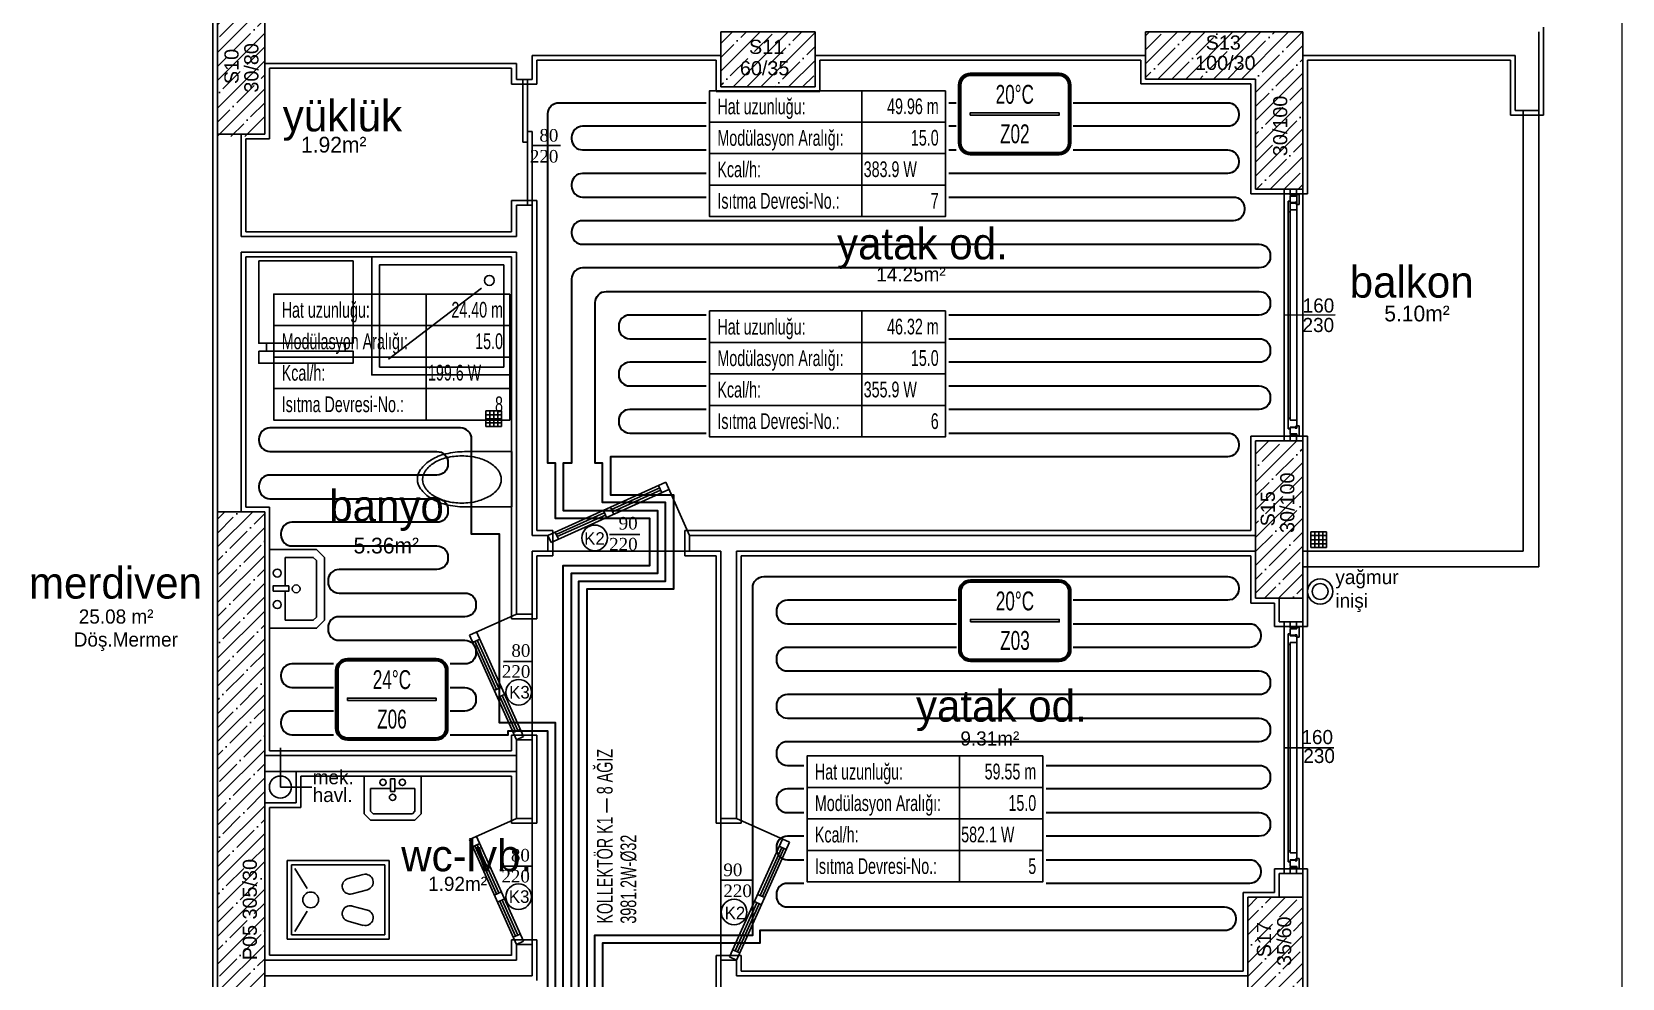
# Model space of a CAD drawing. Header units: centimetres. Extents: x 275281 to 287704, y -444050 to -441150.
# Drawn here: x 276329 to 277340, y -442857 to -442256 of the extents above; entities that cross this region are included whole.
import ezdxf
from ezdxf.enums import TextEntityAlignment as Align

# ---------------------------------------------------------------- set-up
doc = ezdxf.new("R2010")
doc.units = ezdxf.units.CM
doc.layers.add('ANTED', color=144, linetype='CONTINUOUS', lineweight=0)
doc.layers.add('ROTAS-ISITMA-PEX', color=1, linetype='Continuous', lineweight=30)
for name, color, linetype in [('MKDU0', 50, 'CONTINUOUS'), ('ROTAS-ISITMA-CAP', 41, 'Continuous'), ('ROTAS-ISITMA-ETIKET', 2, 'Continuous'), ('ROTAS-ISITMA-MAHAL-ETIKET', 2, 'Continuous')]:
    doc.layers.add(name, color=color, linetype=linetype)
doc.styles.add('arial_1_18', font='arial.ttf', dxfattribs={"height": 0.2})
doc.styles.add('ROTAS-YAZI', font='arial.ttf')
pattern_1 = [(45, (253867.256, -437638.89), (-8.838835, 8.838835), []), (45, (253876.095, -437638.89), (-8.838835, 8.838835), [15.625, -3.125, 0, -3.125])]

# ---------------------------------------------------------------- blocks, each defined once
blk = doc.blocks.new('ROTAS-YI-MAHAL')
at = {"color": 2, "extrusion": (0, 0, -1)}
for points in [[(35.7, -18.4), (35.7, 18.4, 0.414214), (28.2, 25.9), (-28.2, 25.9, 0.414214), (-35.7, 18.4), (-35.7, -18.4, 0.414214), (-28.2, -25.9), (28.2, -25.9, 0.414214)], [(34.2, -18.4), (34.2, 18.4, 0.414214), (28.2, 24.4), (-28.2, 24.4, 0.414214), (-34.2, 18.4), (-34.2, -18.4, 0.414214), (-28.2, -24.4), (28.2, -24.4, 0.414214)]]:
    blk.add_lwpolyline(points, format="xyb", close=True, dxfattribs=at)
at = {"color": 4, "extrusion": (0, 0, -1)}
for points in [[(35.2, -18.4), (35.2, 18.4, 0.414214), (28.2, 25.4), (-28.2, 25.4, 0.414214), (-35.2, 18.4), (-35.2, -18.4, 0.414214), (-28.2, -25.4), (28.2, -25.4, 0.414214)], [(34.7, -18.4), (34.7, 18.4, 0.414214), (28.2, 24.9), (-28.2, 24.9, 0.414214), (-34.7, 18.4), (-34.7, -18.4, 0.414214), (-28.2, -24.9), (28.2, -24.9, 0.414214)]]:
    blk.add_lwpolyline(points, format="xyb", close=True, dxfattribs=at)
at = {"color": 2, "extrusion": (0, 0, -1)}
blk.add_lwpolyline([(28.2, -0.8), (-28.2, -0.8), (-28.2, 0.8), (28.2, 0.8)], close=True, dxfattribs=at)
at = {"color": 4, "style": 'ROTAS-YAZI', "width": 0.65}
blk.add_attdef('DERECE', (-12.1, 6.5), '', height=12, dxfattribs=at)
at = {"color": 2, "style": 'ROTAS-YAZI', "width": 0.65, "flags": 1}
for tag in ['ALAN', 'MAHAL']:
    blk.add_attdef(tag, (0, 0), '', height=5, dxfattribs=at)
at = {"color": 1, "style": 'ROTAS-YAZI', "width": 0.65}
blk.add_attdef('NO', (-9.3, -18.6), '', height=12, dxfattribs=at)
blk = doc.blocks.new('ROTAS-YI-ETIKET')
at = {"color": 2}
for p, q in [((96.9, 0), (96.9, -80)), ((0, -20), (150, -20)), ((0, -40), (150, -40)), ((0, -60), (150, -60))]:
    blk.add_line(p, q, dxfattribs=at)
at = {"color": 2, "extrusion": (0, 0, -1)}
blk.add_lwpolyline([(-150, 0), (-150, -80), (0, -80), (0, 0)], close=True, dxfattribs=at)
at = {"color": 2, "style": 'ROTAS-YAZI', "width": 0.65}
for s, p in [('Hat uzunluğu:', (5, -10)), ('Modülasyon Aralığı:', (5, -30)), ('Kcal/h:', (5, -50)), ('Isıtma Devresi-No.:', (5, -70))]:
    blk.add_text(s, height=10, dxfattribs=at).set_placement(p, align=Align.MIDDLE_LEFT)
at = {"color": 2, "style": 'ROTAS-YAZI', "width": 0.65, "flags": 1}
for tag in ['ALAN', 'NO', 'DERECE', 'BORU', 'MAHAL']:
    blk.add_attdef(tag, (0, 0), '', height=5, dxfattribs=at)
at = {"color": 2, "style": 'ROTAS-YAZI', "width": 0.65}
for tag, p in [('UZ', (145.7, -14.9)), ('AR', (145.7, -34.9)), ('NO1', (145.7, -75))]:
    blk.add_attdef(tag, text='', height=10, dxfattribs=at).set_placement(p, align=Align.RIGHT)
blk.add_attdef('YER', (98, -54.9), '', height=10, dxfattribs=at)

msp = doc.modelspace()

# ---------------------------------------------------------------- hatches: boundary and pattern name
at = {"layer": 'MKDU0', "ltscale": 0.03}
h = msp.add_hatch(dxfattribs=at)
h.set_pattern_fill('ANSI35', color=8, scale=50, style=0)
h.set_pattern_definition([(45, (253867.256, -437660.543), (-8.838835, 8.838835), []), (45, (253876.095, -437660.543), (-8.838835, 8.838835), [15.625, -3.125, 0, -3.125])])
h.paths.add_polyline_path([(276477.1, -442242.4), (276447.1, -442242.4), (276447.1, -442322.4), (276477.1, -442322.4)])
h.paths.add_polyline_path([(276475.6, -442296.8), (276475.6, -442260.7), (276461.6, -442260.7), (276461.6, -442296.8)], flags=24)
h.paths.add_polyline_path([(276462.9, -442291.4), (276462.9, -442264.4), (276449, -442264.4), (276449, -442291.4)], flags=24)
h = msp.add_hatch(dxfattribs=at)
h.set_pattern_fill('ANSI35', color=8, scale=50, style=0)
h.set_pattern_definition(pattern_1)
h.paths.add_polyline_path([(276827.1, -442255.8), (276767.1, -442255.8), (276767.1, -442290.8), (276827.1, -442290.8)])
h.paths.add_polyline_path([(276776.8, -442285.9), (276812.9, -442285.9), (276812.9, -442271.9), (276776.8, -442271.9)], flags=24)
h.paths.add_polyline_path([(276782.7, -442272.3), (276809.7, -442272.3), (276809.7, -442258.3), (276782.7, -442258.3)], flags=24)
h = msp.add_hatch(dxfattribs=at)
h.set_pattern_fill('ANSI35', color=8, scale=50, style=0)
h.set_pattern_definition(pattern_1)
h.paths.add_polyline_path([(277137.1, -442255.8), (277037.1, -442255.8), (277037.1, -442285.8), (277107.1, -442285.8), (277107.1, -442355.8), (277137.1, -442355.8)])
h.paths.add_polyline_path([(277129.7, -442337.2), (277129.7, -442294), (277115.7, -442294), (277115.7, -442337.2)], flags=24)
h.paths.add_polyline_path([(277066.2, -442282.5), (277109.3, -442282.5), (277109.3, -442268.5), (277066.2, -442268.5)], flags=24)
h.paths.add_polyline_path([(277073, -442269.5), (277100, -442269.5), (277100, -442255.6), (277073, -442255.6)], flags=9)
h = msp.add_hatch(dxfattribs=at)
h.set_pattern_fill('ANSI35', color=8, scale=50, style=0)
h.set_pattern_definition(pattern_1)
h.paths.add_polyline_path([(277137.1, -442515.8), (277107.1, -442515.8), (277107.1, -442615.8), (277137.1, -442615.8)])
h.paths.add_polyline_path([(277134.2, -442576.6), (277134.2, -442533.5), (277120.3, -442533.5), (277120.3, -442576.6)], flags=24)
h.paths.add_polyline_path([(277121.8, -442572.4), (277121.8, -442545.4), (277107.8, -442545.4), (277107.8, -442572.4)], flags=24)
h = msp.add_hatch(dxfattribs=at)
h.set_pattern_fill('ANSI35', color=8, scale=50, style=0)
h.set_pattern_definition(pattern_1)
h.paths.add_polyline_path([(276477.1, -442560.8), (276447.1, -442560.8), (276447.1, -442865.8), (276477.1, -442865.8)])
h.paths.add_polyline_path([(276474.6, -442848.1), (276474.6, -442779.1), (276460.6, -442779.1), (276460.6, -442848.1)], flags=24)
h = msp.add_hatch(dxfattribs=at)
h.set_pattern_fill('ANSI35', color=8, scale=50, style=0)
h.set_pattern_definition(pattern_1)
h.paths.add_polyline_path([(277137.1, -442805.8), (277102.1, -442805.8), (277102.1, -442865.8), (277137.1, -442865.8)])
h.paths.add_polyline_path([(277132.2, -442851.8), (277132.2, -442815.7), (277118.2, -442815.7), (277118.2, -442851.8)], flags=24)
h.paths.add_polyline_path([(277119.4, -442846.3), (277119.4, -442819.3), (277105.5, -442819.3), (277105.5, -442846.3)], flags=24)

# ---------------------------------------------------------------- linework, layer by layer
at = {"layer": 'ANTED'}
msp.add_line((277340.1, -444049.6), (277340.1, -441149.6), dxfattribs=at)
at = {"layer": 'MKDU0', "color": 8, "ltscale": 0.03}
for p, q in [((276444.1, -442237.8), (276444.1, -442320.8)), ((277290.1, -442252.8), (277290.1, -442308.8)), ((276477.1, -442275.8), (276637.1, -442275.8)), ((276637.1, -442275.8), (276637.1, -442286)), ((276647.1, -442270.8), (276767.1, -442270.8)), ((276647.1, -442270.8), (276647.1, -442286)), ((276650.1, -442289), (276650.1, -442273.8)), ((276650.1, -442273.8), (276764.1, -442273.8)), ((276764.1, -442273.8), (276764.1, -442293.8)), ((276827.1, -442270.8), (277037.1, -442270.8)), ((276830.1, -442293.8), (276830.1, -442273.8)), ((276830.1, -442273.8), (277034.1, -442273.8)), ((277034.1, -442273.8), (277034.1, -442288.8)), ((277137.1, -442270.8), (277272.1, -442270.8)), ((277140.1, -442273.8), (277269.1, -442273.8)), ((277140.1, -442315.8), (277140.1, -442273.8)), ((277269.1, -442273.8), (277269.1, -442308.8)), ((277272.1, -442270.8), (277272.1, -442305.8)), ((276480.1, -442323.8), (276480.1, -442278.8)), ((276480.1, -442278.8), (276634.1, -442278.8)), ((276634.1, -442278.8), (276634.1, -442289)), ((276637.1, -442286), (276647.1, -442286)), ((276641.1, -442286), (276641.1, -442326)), ((276644.1, -442326), (276644.1, -442286)), ((276634.1, -442289), (276650.1, -442289)), ((276764.1, -442293.8), (276830.1, -442293.8)), ((277034.1, -442288.8), (277104.1, -442288.8)), ((277104.1, -442288.8), (277104.1, -442358.8)), ((277272.1, -442305.8), (277287.1, -442305.8)), ((277140.1, -442358.8), (277140.1, -442315.8)), ((277269.1, -442308.8), (277290.1, -442308.8)), ((276444.1, -442320.8), (276444.1, -442560.8)), ((276447.1, -442320.8), (276447.1, -442560.8)), ((276462.1, -442320.8), (276462.1, -442350.8)), ((276465.1, -442382.8), (276465.1, -442323.8)), ((276465.1, -442323.8), (276480.1, -442323.8)), ((276641.1, -442326), (276644.1, -442326)), ((276644.1, -442319.1), (276644.1, -442366)), ((276647.1, -442319.1), (276644.1, -442319.1)), ((276647.1, -442366), (276647.1, -442319.1)), ((276647.1, -442328.1), (276665.2, -442328.1)), ((276462.1, -442385.8), (276462.1, -442341.8)), ((277104.1, -442358.8), (277119.1, -442358.8)), ((277119.1, -442358.8), (277140.1, -442358.8)), ((277137.1, -442355.8), (277122.1, -442355.8)), ((277125.3, -442515.8), (277125.3, -442355.8)), ((277129.1, -442355.8), (277129.1, -442359.8)), ((277133.1, -442359.8), (277133.1, -442355.8)), ((277133.3, -442359.1), (277133.3, -442502.6)), ((277134.7, -442359.1), (277133.3, -442359.1)), ((277133.3, -442360.3), (277133.3, -442359.1)), ((277134.7, -442365.5), (277134.7, -442359.1)), ((277137.1, -442515.8), (277137.1, -442355.8)), ((276650.1, -442363), (276634.1, -442363)), ((276634.1, -442363), (276634.1, -442382.8)), ((276637.1, -442366), (276637.1, -442385.8)), ((276637.1, -442366), (276647.1, -442366)), ((276644.1, -442366), (276647.1, -442366)), ((276647.1, -442366), (276647.1, -442575.8)), ((276650.1, -442572.8), (276650.1, -442363)), ((277127.7, -442501.4), (277127.7, -442363.4)), ((277129.1, -442363.4), (277127.7, -442363.4)), ((277127.7, -442370.2), (277127.7, -442363.4)), ((277129.1, -442359.8), (277133.1, -442359.8)), ((277129.1, -442360.3), (277129.1, -442501.4)), ((277129.1, -442364.3), (277129.1, -442360.3)), ((277133.3, -442360.3), (277129.1, -442360.3)), ((277129.1, -442363.4), (277129.1, -442364.6)), ((277132.3, -442364.3), (277129.1, -442364.3)), ((277132.3, -442364.6), (277129.1, -442364.6)), ((277133.3, -442369), (277129.1, -442369)), ((277129.1, -442370.2), (277129.1, -442369)), ((277132.3, -442364.3), (277132.3, -442364)), ((277133.3, -442364), (277132.3, -442364)), ((277132.3, -442364.9), (277132.3, -442364.6)), ((277132.8, -442364.9), (277132.3, -442364.9)), ((277132.8, -442364.9), (277132.8, -442364.6)), ((277133.3, -442364.6), (277132.8, -442364.6)), ((277133.3, -442365.5), (277133.3, -442364)), ((277133.3, -442364.6), (277133.3, -442369)), ((277134.7, -442365.5), (277133.3, -442365.5)), ((277129.1, -442370.2), (277127.7, -442370.2)), ((276462.1, -442385.8), (276637.1, -442385.8)), ((276634.1, -442382.8), (276465.1, -442382.8)), ((276462.1, -442395.8), (276637.1, -442395.8)), ((276462.1, -442395.8), (276462.1, -442560.8)), ((276465.1, -442557.8), (276465.1, -442398.8)), ((276465.1, -442398.8), (276634.1, -442398.8)), ((276545.1, -442468.8), (276545.1, -442398.8)), ((276634.1, -442398.8), (276634.1, -442628.8)), ((276637.1, -442395.8), (276637.1, -442625.8)), ((277125.3, -442435.8), (277157.6, -442435.7)), ((276617.7, -442506.7), (276617.7, -442496.7)), ((276617.7, -442496.7), (276627.7, -442496.7)), ((276617.7, -442499.2), (276627.7, -442499.2)), ((276620.2, -442496.7), (276620.2, -442506.7)), ((276622.8, -442496.7), (276622.8, -442506.7)), ((276625.4, -442496.7), (276625.4, -442506.7)), ((276627.7, -442496.7), (276627.7, -442506.7)), ((276617.7, -442501.7), (276627.7, -442501.7)), ((276617.7, -442504.2), (276627.7, -442504.2)), ((276627.7, -442506.7), (276617.7, -442506.7)), ((277129.1, -442501.4), (277127.7, -442501.4)), ((277127.7, -442501.4), (277127.7, -442508.2)), ((277129.1, -442508.2), (277127.7, -442508.2)), ((277129.1, -442501.4), (277129.1, -442502.6)), ((277133.3, -442502.6), (277129.1, -442502.6)), ((277129.1, -442508.2), (277129.1, -442507)), ((277132.3, -442507), (277129.1, -442507)), ((277129.1, -442507.3), (277129.1, -442511.3)), ((277132.3, -442507.3), (277129.1, -442507.3)), ((277132.8, -442506.7), (277132.3, -442506.7)), ((277132.3, -442506.7), (277132.3, -442507)), ((277132.3, -442507.3), (277132.3, -442507.6)), ((277133.3, -442507.6), (277132.3, -442507.6)), ((277132.8, -442506.7), (277132.8, -442507)), ((277133.3, -442507), (277132.8, -442507)), ((277133.3, -442507), (277133.3, -442502.6)), ((277134.7, -442506.1), (277133.3, -442506.1)), ((277133.3, -442506.1), (277133.3, -442507.6)), ((277134.7, -442506.1), (277134.7, -442512.5)), ((277119.1, -442512.8), (277104.1, -442512.8)), ((277104.1, -442512.8), (277104.1, -442572.8)), ((277140.1, -442512.8), (277119.1, -442512.8)), ((277133.3, -442511.3), (277129.1, -442511.3)), ((277129.1, -442515.8), (277129.1, -442511.8)), ((277129.1, -442511.8), (277133.1, -442511.8)), ((277133.1, -442511.8), (277133.1, -442515.8)), ((277133.3, -442511.3), (277133.3, -442512.5)), ((277134.7, -442512.5), (277133.3, -442512.5)), ((277140.1, -442515.8), (277140.1, -442512.8)), ((277140.1, -442585.8), (277140.1, -442515.8)), ((276604.2, -442522.6), (276634.2, -442522.6)), ((276634.2, -442522.6), (276634.2, -442557.7)), ((276657.2, -442575.8), (276732.1, -442542.1)), ((276659.2, -442580.3), (276734.1, -442546.7)), ((276697.6, -442559.4), (276728.2, -442545.7)), ((276698.2, -442560.8), (276728.8, -442547.1)), ((276729.6, -442548.7), (276727.5, -442544.2)), ((276747.2, -442575.8), (276732.1, -442542.1)), ((276444.1, -442560.8), (276444.1, -442585.8)), ((276480.1, -442557.8), (276465.1, -442557.8)), ((276480.1, -442712.8), (276480.1, -442557.8)), ((276604.2, -442557.6), (276634.1, -442557.6)), ((276692.4, -442560), (276694.4, -442564.5)), ((276696.9, -442557.9), (276699, -442562.5)), ((276662.4, -442575.2), (276693, -442561.5)), ((276663.1, -442576.6), (276693.7, -442562.9)), ((276647.1, -442575.8), (276657.2, -442575.8)), ((276660.2, -442572.8), (276650.1, -442572.8)), ((276657.2, -442585.8), (276657.2, -442575.8)), ((276657.2, -442575.8), (276659.2, -442580.3)), ((276660.2, -442588.8), (276660.2, -442572.8)), ((276661.8, -442573.7), (276663.8, -442578.3)), ((276696.2, -442575.2), (276715.5, -442575.2)), ((277104.1, -442572.8), (276744.2, -442572.8)), ((276744.2, -442572.8), (276744.2, -442588.8)), ((276747.2, -442575.8), (277107.1, -442575.8)), ((276747.2, -442585.8), (276747.2, -442575.8)), ((277152.2, -442573.6), (277142.2, -442573.6)), ((277142.2, -442573.6), (277142.2, -442583.6)), ((277142.2, -442576), (277152.2, -442576)), ((277142.2, -442578.6), (277152.2, -442578.6)), ((277142.2, -442581.1), (277152.2, -442581.1)), ((277144.7, -442573.6), (277144.7, -442583.6)), ((277147.3, -442573.6), (277147.3, -442583.6)), ((277149.9, -442573.6), (277149.9, -442583.6)), ((277152.2, -442583.6), (277152.2, -442573.6)), ((276444.1, -442585.8), (276444.1, -442790.8)), ((276647.1, -442585.8), (276647.1, -442625.8)), ((276647.1, -442585.8), (276657.2, -442585.8)), ((276650.1, -442628.8), (276650.1, -442588.8)), ((276650.1, -442588.8), (276660.2, -442588.8)), ((276657.2, -442585.8), (276747.2, -442585.8)), ((276744.2, -442588.8), (276764.1, -442588.8)), ((276747.2, -442585.8), (276767.1, -442585.8)), ((276764.1, -442588.8), (276764.1, -442758.8)), ((276767.1, -442585.8), (276767.1, -442755.8)), ((276777.1, -442585.8), (276777.1, -442755.8)), ((276777.1, -442585.8), (277107.1, -442585.8)), ((276780.1, -442758.8), (276780.1, -442588.8)), ((276780.1, -442588.8), (277104.1, -442588.8)), ((277104.1, -442588.8), (277104.1, -442618.8)), ((277140.1, -442633.8), (277140.1, -442585.8)), ((277142.2, -442583.6), (277152.2, -442583.6)), ((277104.1, -442618.8), (277119.1, -442618.8)), ((277119.1, -442618.8), (277119.1, -442633.8)), ((277122.1, -442615.8), (277122.1, -442630.8)), ((277137.1, -442615.8), (277137.1, -442630.8)), ((276637.1, -442625.8), (276607.2, -442639.2)), ((276634.1, -442628.8), (276650.1, -442628.8)), ((276637.1, -442625.8), (276647.1, -442625.8)), ((276647.1, -442705.8), (276647.1, -442625.8)), ((277122.1, -442630.8), (277137.1, -442630.8)), ((277125.3, -442790.8), (277125.3, -442630.8)), ((277129.1, -442630.8), (277129.1, -442634.8)), ((277133.1, -442634.8), (277133.1, -442630.8)), ((277137.1, -442790.8), (277137.1, -442630.8)), ((276637.1, -442705.8), (276607.2, -442639.2)), ((276613.8, -442641.7), (276609.3, -442643.8)), ((276641.7, -442703.7), (276611.8, -442637.2)), ((277140.1, -442633.8), (277119.1, -442633.8)), ((277127.7, -442645.2), (277127.7, -442638.4)), ((277129.1, -442638.4), (277127.7, -442638.4)), ((277129.1, -442634.8), (277133.1, -442634.8)), ((277133.3, -442635.3), (277129.1, -442635.3)), ((277129.1, -442639.3), (277129.1, -442635.3)), ((277129.1, -442638.4), (277129.1, -442639.6)), ((277132.3, -442639.3), (277129.1, -442639.3)), ((277132.3, -442639.6), (277129.1, -442639.6)), ((277133.3, -442639), (277132.3, -442639)), ((277132.3, -442639.3), (277132.3, -442639)), ((277132.3, -442639.9), (277132.3, -442639.6)), ((277132.8, -442639.9), (277132.3, -442639.9)), ((277133.3, -442639.6), (277132.8, -442639.6)), ((277132.8, -442639.9), (277132.8, -442639.6)), ((277133.3, -442635.3), (277133.3, -442634.1)), ((277134.7, -442634.1), (277133.3, -442634.1)), ((277133.3, -442640.5), (277133.3, -442639)), ((277133.3, -442639.6), (277133.3, -442644)), ((277134.7, -442640.5), (277133.3, -442640.5)), ((277134.7, -442640.5), (277134.7, -442634.1)), ((276624.5, -442673.7), (276610.7, -442643.1)), ((276625.9, -442673), (276612.2, -442642.4)), ((277127.7, -442776.4), (277127.7, -442645.2)), ((277129.1, -442645.2), (277127.7, -442645.2)), ((277129.1, -442645.2), (277129.1, -442644)), ((277133.3, -442644), (277129.1, -442644)), ((277129.1, -442645.2), (277129.1, -442776.4)), ((277133.3, -442644), (277133.3, -442777.6)), ((276629, -442656), (276647.1, -442656)), ((276623, -442674.4), (276627.6, -442672.3)), ((276625.1, -442678.9), (276629.6, -442676.9)), ((276636.6, -442700.5), (276626.5, -442678.3)), ((276638, -442699.9), (276628, -442677.6)), ((276650.1, -442702.8), (276634.1, -442702.8)), ((276634.1, -442702.8), (276634.1, -442712.8)), ((276635.1, -442701.2), (276639.6, -442699.2)), ((276650.1, -442758.8), (276650.1, -442702.8)), ((276634.1, -442712.8), (276480.1, -442712.8)), ((276487.1, -442735.8), (276487.1, -442710.8)), ((276637.1, -442705.8), (276641.7, -442703.7)), ((276637.1, -442705.8), (276637.1, -442755.8)), ((276637.1, -442705.8), (276647.1, -442705.8)), ((276647.1, -442705.8), (276647.1, -442755.8)), ((277156.8, -442710.8), (277125.3, -442710.8)), ((276477.1, -442715.8), (276637.1, -442715.8)), ((276477.1, -442725.8), (276637.1, -442725.8)), ((276497.1, -442725.8), (276477.1, -442725.8)), ((276477.1, -442725.8), (276477.1, -442745.8)), ((276497.1, -442745.8), (276497.1, -442725.8)), ((276500.1, -442728.8), (276634.1, -442728.8)), ((276500.1, -442728.8), (276500.1, -442748.8)), ((276576.6, -442728.8), (276540.3, -442728.8)), ((276540.3, -442728.8), (276540.3, -442752.8)), ((276557.1, -442730.6), (276557.1, -442738.6)), ((276559.8, -442730.6), (276557.1, -442730.6)), ((276559.8, -442738.6), (276559.8, -442730.6)), ((276576.6, -442752.8), (276576.6, -442728.8)), ((276634.1, -442728.8), (276634.1, -442758.8)), ((276507.1, -442735.8), (276487.1, -442735.8)), ((276544.3, -442736.8), (276557.1, -442736.8)), ((276544.3, -442736.8), (276544.3, -442751.1)), ((276557.1, -442738.6), (276559.8, -442738.6)), ((276559.8, -442736.8), (276572.6, -442736.8)), ((276572.6, -442751.1), (276572.6, -442736.8)), ((276477.1, -442745.8), (276497.1, -442745.8)), ((276480.1, -442787.8), (276480.1, -442748.8)), ((276480.1, -442748.8), (276500.1, -442748.8)), ((276540.3, -442752.8), (276544.3, -442756.8)), ((276544.3, -442751.1), (276546, -442752.8)), ((276546, -442752.8), (276571, -442752.8)), ((276571, -442752.8), (276572.6, -442751.1)), ((276572.6, -442756.8), (276576.6, -442752.8)), ((276544.3, -442756.8), (276572.6, -442756.8)), ((276637.1, -442755.8), (276607.2, -442769.2)), ((276634.1, -442758.8), (276650.1, -442758.8)), ((276637.1, -442755.8), (276647.1, -442755.8)), ((276647.1, -442835.8), (276647.1, -442755.8)), ((276764.1, -442758.8), (276780.1, -442758.8)), ((276767.1, -442755.8), (276777.1, -442755.8)), ((276767.1, -442845.8), (276767.1, -442755.8)), ((276777.1, -442755.8), (276810.8, -442770.9)), ((276637.1, -442835.8), (276607.2, -442769.2)), ((276613.8, -442771.7), (276609.3, -442773.8)), ((276624.5, -442803.7), (276610.7, -442773.1)), ((276641.7, -442833.7), (276611.8, -442767.2)), ((276625.9, -442803), (276612.2, -442772.4)), ((276772.6, -442843.7), (276806.2, -442768.8)), ((276777.1, -442845.8), (276810.8, -442770.9)), ((276804.2, -442773.4), (276808.7, -442775.4)), ((276491.3, -442832.5), (276491.3, -442782.5)), ((276491.3, -442782.5), (276556.3, -442782.5)), ((276556.3, -442782.5), (276556.3, -442832.5)), ((276792, -442804.7), (276805.8, -442774.1)), ((276793.5, -442805.4), (276807.2, -442774.8)), ((277129.1, -442776.4), (277127.7, -442776.4)), ((277127.7, -442776.4), (277127.7, -442783.2)), ((277129.1, -442783.2), (277127.7, -442783.2)), ((277129.1, -442776.4), (277129.1, -442777.6)), ((277133.3, -442777.6), (277129.1, -442777.6)), ((277129.1, -442783.2), (277129.1, -442782)), ((277132.3, -442782), (277129.1, -442782)), ((277129.1, -442782.3), (277129.1, -442786.3)), ((277132.3, -442782.3), (277129.1, -442782.3)), ((277132.8, -442781.7), (277132.3, -442781.7)), ((277132.3, -442781.7), (277132.3, -442782)), ((277132.3, -442782.3), (277132.3, -442782.6)), ((277133.3, -442782.6), (277132.3, -442782.6)), ((277132.8, -442781.7), (277132.8, -442782)), ((277133.3, -442782), (277132.8, -442782)), ((277133.3, -442782), (277133.3, -442777.6)), ((277134.7, -442781.1), (277133.3, -442781.1)), ((277133.3, -442781.1), (277133.3, -442782.6)), ((277134.7, -442781.1), (277134.7, -442787.5)), ((276444.1, -442790.8), (276444.1, -442865.8)), ((276480.1, -442842.7), (276480.1, -442787.8)), ((276494.1, -442829.8), (276494.1, -442785.3)), ((276494.1, -442785.3), (276553.5, -442785.3)), ((276496.3, -442787.5), (276504, -442800.3)), ((276530.1, -442794), (276539.8, -442791.4)), ((276553.5, -442785.3), (276553.5, -442829.8)), ((276628.6, -442786), (276646.7, -442786)), ((277119.1, -442787.8), (277119.1, -442802.8)), ((277119.1, -442787.8), (277140.1, -442787.8)), ((277122.1, -442790.8), (277122.1, -442805.8)), ((277122.1, -442790.8), (277137.1, -442790.8)), ((277133.3, -442786.3), (277129.1, -442786.3)), ((277129.1, -442790.8), (277129.1, -442786.8)), ((277129.1, -442786.8), (277133.1, -442786.8)), ((277133.1, -442786.8), (277133.1, -442790.8)), ((277133.3, -442786.3), (277133.3, -442787.5)), ((277134.7, -442787.5), (277133.3, -442787.5)), ((277137.1, -442790.8), (277137.1, -442805.8)), ((277140.1, -442805.8), (277140.1, -442787.8)), ((276542.4, -442801.1), (276532.7, -442803.7)), ((276623, -442804.4), (276627.6, -442802.3)), ((276786.5, -442795), (276767.2, -442795)), ((277119.1, -442802.8), (277099.1, -442802.8)), ((277099.1, -442802.8), (277099.1, -442852.8)), ((276542.4, -442814), (276532.7, -442811.4)), ((276625.1, -442808.9), (276629.6, -442806.9)), ((276636.6, -442830.5), (276626.5, -442808.3)), ((276638, -442829.9), (276628, -442807.6)), ((276776.2, -442839.9), (276790, -442809.3)), ((276777.7, -442840.5), (276791.4, -442809.9)), ((276792.9, -442810.6), (276788.4, -442808.6)), ((276795, -442806), (276790.4, -442804)), ((277140.1, -442865.8), (277140.1, -442805.8)), ((276496.3, -442827.5), (276504, -442814.7)), ((276530.1, -442821.1), (276539.8, -442823.7)), ((276556.3, -442832.5), (276491.3, -442832.5)), ((276553.5, -442829.8), (276494.1, -442829.8)), ((276650.1, -442832.8), (276634.1, -442832.8)), ((276634.1, -442832.8), (276634.1, -442842.8)), ((276635.1, -442831.2), (276639.6, -442829.2)), ((276637.1, -442835.8), (276641.7, -442833.7)), ((276650.1, -442858.8), (276650.1, -442832.8)), ((276634.1, -442842.7), (276480.1, -442842.7)), ((276637.1, -442835.8), (276637.1, -442845.8)), ((276637.1, -442835.8), (276647.1, -442835.8)), ((276647.1, -442835.8), (276647.1, -442855.8)), ((276780.1, -442842.8), (276764.1, -442842.8)), ((276764.1, -442842.8), (276764.1, -442850.8)), ((276777.1, -442845.8), (276772.6, -442843.7)), ((276779.2, -442841.2), (276774.6, -442839.2)), ((276780.1, -442847.8), (276780.1, -442842.8)), ((276477.1, -442845.7), (276637.1, -442845.7)), ((276764.1, -442850.8), (276764.1, -442865.8)), ((276767.1, -442845.8), (276767.1, -442875.8)), ((276767.1, -442845.8), (276777.1, -442845.8)), ((276777.1, -442845.8), (276777.1, -442855.8)), ((276780.1, -442852.8), (276780.1, -442847.8)), ((277099.1, -442852.8), (276780.1, -442852.8)), ((276477.1, -442855.7), (276647.1, -442855.7)), ((276777.1, -442855.8), (277102.1, -442855.8))]:
    msp.add_line(p, q, dxfattribs=at)
for points in [[(276447.1, -442320.8), (276447.1, -442240.8)], [(276477.1, -442240.8), (276477.1, -442320.8)], [(276767.1, -442255.8), (276827.1, -442255.8)], [(276767.1, -442290.8), (276767.1, -442255.8)], [(276827.1, -442255.8), (276827.1, -442290.8)], [(277037.1, -442255.8), (277137.1, -442255.8)], [(277037.1, -442285.8), (277037.1, -442255.8)], [(277137.1, -442255.8), (277137.1, -442355.8)], [(277287.1, -442255.8), (277287.1, -442305.8)], [(277107.1, -442285.8), (277037.1, -442285.8)], [(277107.1, -442355.8), (277107.1, -442285.8)], [(276827.1, -442290.8), (276767.1, -442290.8)], [(277277.1, -442305.8), (277277.1, -442585.8)], [(277287.1, -442305.8), (277287.1, -442595.8)], [(276477.1, -442320.8), (276447.1, -442320.8)], [(277137.1, -442355.8), (277107.1, -442355.8)], [(276473.3, -442401.4), (276533.3, -442401.4), (276533.3, -442453.7), (276473.3, -442453.7), (276473.3, -442401.4)], [(276555.9, -442463.8), (276614.9, -442418.8)], [(276473.3, -442458.7), (276533.3, -442458.7), (276533.3, -442466.4), (276473.3, -442466.4), (276473.3, -442458.7)], [(276478.3, -442453.7), (276478.3, -442458.7)], [(276528.3, -442453.7), (276528.3, -442458.7)], [(277107.1, -442615.8), (277107.1, -442515.8)], [(277107.1, -442515.8), (277137.1, -442515.8)], [(277137.1, -442515.8), (277137.1, -442615.8)], [(276477.1, -442560.8), (276447.1, -442560.8)], [(276447.1, -442865.8), (276447.1, -442560.8)], [(276477.1, -442865.8), (276477.1, -442560.8)], [(276490.1, -442629.8), (276508, -442629.8), (276510.1, -442627.7), (276510.1, -442591.8), (276508, -442589.8), (276490.1, -442589.8)], [(276490.1, -442607.9), (276490.1, -442589.8)], [(277137.1, -442585.8), (277277.1, -442585.8)], [(277137.1, -442595.8), (277287.1, -442595.8)], [(276490.1, -442629.8), (276490.1, -442611.3)], [(277137.1, -442615.8), (277107.1, -442615.8)], [(277102.1, -442865.8), (277102.1, -442805.8)], [(277102.1, -442805.8), (277137.1, -442805.8)], [(277137.1, -442805.8), (277137.1, -442865.8)]]:
    msp.add_lwpolyline(points, dxfattribs=at)
for points in [[(276634.1, -442398.8), (276545.1, -442398.8), (276545.1, -442473.8), (276634.1, -442473.8)], [(276629.1, -442403.8), (276550.1, -442403.8), (276550.1, -442468.8), (276629.1, -442468.8)], [(276480.1, -442584.8), (276480.1, -442634.8), (276510.1, -442634.8), (276515.1, -442629.8), (276515.1, -442589.8), (276510.1, -442584.8)], [(276482.4, -442611.3), (276492.4, -442611.3), (276492.4, -442607.9), (276482.4, -442607.9)]]:
    msp.add_lwpolyline(points, close=True, dxfattribs=at)
for centre, radius in [((276619.9, -442413.8), 3.16), ((276686.9, -442577.4), 8.14), ((276485.1, -442599.8), 2.52), ((276497.1, -442609.8), 2.52), ((277148.1, -442611.5), 8), ((277148.1, -442611.5), 5), ((276485.1, -442619.8), 2.52), ((276638.6, -442675.5), 8.14), ((276487.1, -442735.8), 7), ((276552.3, -442732.8), 2.02), ((276564.6, -442732.8), 2.02), ((276558.4, -442742.3), 2.02), ((276506.3, -442807.5), 5), ((276638.5, -442805.5), 8.14), ((276775.5, -442815.2), 8.14)]:
    msp.add_circle(centre, radius, dxfattribs=at)
for centre, radius, start, end in [((276594.1, -442546.7), 21.9, 120.2564, 144.6222), ((276594.3, -442545.5), 18.4, 120.9638, 145.3805), ((276600.2, -442557.2), 34.1, 103.5837, 120.2564), ((276599.2, -442553.7), 28, 103.9568, 120.9638), ((276604.2, -442573.9), 51.3, 90, 103.5837), ((276602.5, -442566.8), 41.5, 90, 103.9568), ((276602.5, -442566.8), 41.5, 76.0432, 90), ((276605.7, -442553.7), 28, 59.0362, 76.0432), ((276610.7, -442545.5), 18.4, 34.6195, 59.0362), ((276584.8, -442540.1), 10.6, 144.6222, 180), ((276584.8, -442540.1), 10.6, 180, 215.3778), ((276586.8, -442540.3), 9.3, 145.3805, 180), ((276586.8, -442540.3), 9.3, 180, 214.6195), ((276618.2, -442540.3), 9.3, 0, 34.6195), ((276618.2, -442540.3), 9.3, 325.3805, 0), ((276594.1, -442533.5), 21.9, 215.3778, 239.7436), ((276594.3, -442535.1), 18.4, 214.6195, 239.0362), ((276599.2, -442526.8), 28, 239.0362, 256.0432), ((276605.7, -442526.8), 28, 283.9568, 300.9638), ((276610.7, -442535.1), 18.4, 300.9638, 325.3805), ((276600.2, -442523), 34.1, 239.7436, 256.4163), ((276604.2, -442506.4), 51.3, 256.4163, 270), ((276602.5, -442513.8), 41.5, 256.0432, 270), ((276602.5, -442513.8), 41.5, 270, 283.9568), ((276541.1, -442796.2), 5, 15, 105), ((276531.4, -442798.8), 5, 105, 285), ((276541.1, -442796.2), 5, 285, 15), ((276531.4, -442816.2), 5, 75, 255), ((276541.1, -442818.8), 5, 345, 75), ((276541.1, -442818.8), 5, 255, 345)]:
    msp.add_arc(centre, radius, start, end, dxfattribs=at)
at = {"layer": 'ROTAS-ISITMA-PEX'}
for points in [[(276666.9, -442895), (276666.9, -442595), (276721.9, -442595), (276721.9, -442565), (276661.9, -442565), (276661.9, -442530), (276657.2, -442530), (276657.2, -442525.8), (276657.2, -442307.8, -0.414214), (276664.2, -442300.8), (277089.4, -442300.8, -0.414214), (277096.4, -442307.8), (277096.4, -442308.8, -0.414214), (277089.4, -442315.8), (276679.2, -442315.8, 0.414214), (276672.2, -442322.8), (276672.2, -442323.8, 0.414214), (276679.2, -442330.8), (277089.4, -442330.8, -0.414214), (277096.4, -442337.8), (277096.4, -442338.8, -0.414214), (277089.4, -442345.8), (276679.2, -442345.8, 0.414214), (276672.2, -442352.8), (276672.2, -442353.8, 0.414214), (276679.2, -442360.8), (277093, -442360.8, -0.414214), (277100, -442367.8), (277100, -442368.8, -0.414214), (277093, -442375.8), (276679.2, -442375.8, 0.414214), (276672.2, -442382.8), (276672.2, -442383.8, 0.414214), (276679.2, -442390.8), (277109.4, -442390.8, -0.414214), (277116.4, -442397.8), (277116.4, -442398.8, -0.414214), (277109.4, -442405.8), (276679.2, -442405.8, 0.414214), (276672.2, -442412.8), (276672.2, -442525.8), (276672.2, -442530), (276666.9, -442530), (276666.9, -442560), (276726.9, -442560), (276726.9, -442600), (276671.9, -442600), (276671.9, -442900)], [(276676.9, -442905), (276676.9, -442605), (276731.9, -442605), (276731.9, -442555), (276691.9, -442555), (276691.9, -442530), (276687.2, -442530), (276687.2, -442525.8), (276687.2, -442427.8, -0.414214), (276694.2, -442420.8), (277109.4, -442420.8, -0.414214), (277116.4, -442427.8), (277116.4, -442428.8, -0.414214), (277109.4, -442435.8), (276709.2, -442435.8, 0.414214), (276702.2, -442442.8), (276702.2, -442443.8, 0.414214), (276709.2, -442450.8), (277109.4, -442450.8, -0.414214), (277116.4, -442457.8), (277116.4, -442458.8, -0.414214), (277109.4, -442465.8), (276709.2, -442465.8, 0.414214), (276702.2, -442472.8), (276702.2, -442473.8, 0.414214), (276709.2, -442480.8), (277109.4, -442480.8, -0.414214), (277116.4, -442487.8), (277116.4, -442488.8, -0.414214), (277109.4, -442495.8), (276709.2, -442495.8, 0.414214), (276702.2, -442502.8), (276702.2, -442503.8, 0.414214), (276709.2, -442510.8), (277089.4, -442510.8, -0.414214), (277096.4, -442517.8), (277096.4, -442518.8, -0.414214), (277089.4, -442525.8), (276702.2, -442525.8), (276696.9, -442525.8), (276696.9, -442550), (276736.9, -442550), (276736.9, -442610), (276681.9, -442610), (276681.9, -442910)], [(276661.9, -442890), (276661.9, -442695), (276626.4, -442695), (276626.4, -442687.5), (276626.4, -442575), (276608.6, -442575), (276608.6, -442514.5, 0.414214), (276601.6, -442507.5), (276480.4, -442507.5, 0.414214), (276473.4, -442514.5), (276473.4, -442515.5, 0.414214), (276480.4, -442522.5), (276586.6, -442522.5, -0.414214), (276593.6, -442529.5), (276593.6, -442530.5, -0.414214), (276586.6, -442537.5), (276480.4, -442537.5, 0.414214), (276473.4, -442544.5), (276473.4, -442545.5, 0.414214), (276480.4, -442552.5), (276586.6, -442552.5, -0.414214), (276593.6, -442559.5), (276593.6, -442560.5, -0.414214), (276586.6, -442567.5), (276494.4, -442567.5, 0.414214), (276487.4, -442574.5), (276487.4, -442575.5, 0.414214), (276494.4, -442582.5), (276586.6, -442582.5, -0.414214), (276593.6, -442589.5), (276593.6, -442590.5, -0.414214), (276586.6, -442597.5), (276524.4, -442597.5, 0.414214), (276517.4, -442604.5), (276517.4, -442605.5, 0.414214), (276524.4, -442612.5), (276604.4, -442612.5, -0.414214), (276611.4, -442619.5), (276611.4, -442620.5, -0.414214), (276604.4, -442627.5), (276524.4, -442627.5, 0.414214), (276517.4, -442634.5), (276517.4, -442635.5, 0.414214), (276524.4, -442642.5), (276604.4, -442642.5, -0.414214), (276611.4, -442649.5), (276611.4, -442650.5, -0.414214), (276604.4, -442657.5), (276494.4, -442657.5, 0.414214), (276487.4, -442664.5), (276487.4, -442665.5, 0.414214), (276494.4, -442672.5), (276604.4, -442672.5, -0.414214), (276611.4, -442679.5), (276611.4, -442680.5, -0.414214), (276604.4, -442687.5), (276494.4, -442687.5, 0.414214), (276487.4, -442694.5), (276487.4, -442695.5, 0.414214), (276494.4, -442702.5), (276611.4, -442702.5), (276631.9, -442702.5), (276631.9, -442700), (276656.9, -442700), (276656.9, -442885)], [(276686.9, -442915), (276686.9, -442830), (276787.4, -442830), (276787.4, -442827), (276787.4, -442609, -0.414214), (276794.4, -442602), (277089.4, -442602, -0.414214), (277096.4, -442609), (277096.4, -442610, -0.414214), (277089.4, -442617), (276809.4, -442617, 0.414214), (276802.4, -442624), (276802.4, -442625, 0.414214), (276809.4, -442632), (277103.4, -442632, -0.414214), (277110.4, -442639), (277110.4, -442640, -0.414214), (277103.4, -442647), (276809.4, -442647, 0.414214), (276802.4, -442654), (276802.4, -442655, 0.414214), (276809.4, -442662), (277109.4, -442662, -0.414214), (277116.4, -442669), (277116.4, -442670, -0.414214), (277109.4, -442677), (276809.4, -442677, 0.414214), (276802.4, -442684), (276802.4, -442685, 0.414214), (276809.4, -442692), (277109.4, -442692, -0.414214), (277116.4, -442699), (277116.4, -442700, -0.414214), (277109.4, -442707), (276809.4, -442707, 0.414214), (276802.4, -442714), (276802.4, -442715, 0.414214), (276809.4, -442722), (277109.4, -442722, -0.414214), (277116.4, -442729), (277116.4, -442730, -0.414214), (277109.4, -442737), (276809.4, -442737, 0.414214), (276802.4, -442744), (276802.4, -442745, 0.414214), (276809.4, -442752), (277109.4, -442752, -0.414214), (277116.4, -442759), (277116.4, -442760, -0.414214), (277109.4, -442767), (276809.4, -442767, 0.414214), (276802.4, -442774), (276802.4, -442775, 0.414214), (276809.4, -442782), (277103.4, -442782, -0.414214), (277110.4, -442789), (277110.4, -442790, -0.414214), (277103.4, -442797), (276809.4, -442797, 0.414214), (276802.4, -442804), (276802.4, -442805, 0.414214), (276809.4, -442812), (277087.4, -442812, -0.414214), (277094.4, -442819), (277094.4, -442820, -0.414214), (277087.4, -442827), (276802.4, -442827), (276791.9, -442827), (276791.9, -442835), (276691.9, -442835), (276691.9, -442920)]]:
    msp.add_lwpolyline(points, format="xyb", dxfattribs=at)

# ---------------------------------------------------------------- block references
at = {"layer": 'ROTAS-ISITMA-ETIKET'}
msp.add_blockref('ROTAS-YI-ETIKET', (276482.9, -442422.5), dxfattribs=at).add_auto_attribs({'UZ': '24.40 m', 'AR': '15.0', 'NO1': '8', 'YER': '199.6 W'})

# ---------------------------------------------------------------- texts
at = {"layer": 'MKDU0', "color": 8, "ltscale": 0.03, "style": 'arial_1_18'}
for s, p in [('S13', (277075.3, -442267.1)), ('S11', (276785, -442269.8)), ('60/35', (276779.2, -442283.4)), ('100/30', (277068.6, -442280))]:
    msp.add_text(s, height=9, dxfattribs=at).set_placement(p)
for s, p in [('S10', (276460.5, -442289)), ('30/80', (276473.1, -442294.4)), ('30/100', (277127.2, -442334.8)), ('30/100', (277131.7, -442574.3)), ('S15', (277119.3, -442570.1)), ('P05 305/30', (276472.1, -442845.8)), ('S17', (277116.9, -442844)), ('35/60', (277129.7, -442849.5))]:
    msp.add_text(s, height=9, rotation=90, dxfattribs=at).set_placement(p)
at = {"layer": 'MKDU0', "color": 8, "ltscale": 0.03}
for s, p in [('160', (277137, -442434.2)), ('230', (277136.9, -442446.6)), ('160', (277136.2, -442708.5)), ('230', (277137.4, -442720.5)), ('mek.', (276507.6, -442734)), ('havl.', (276507.6, -442745.3))]:
    msp.add_text(s, height=9, dxfattribs=at).set_placement(p)
for s, width, insert, char_height, attachment_point in [('yüklük', 237.649, (276564.4, -442299), 20, 3), ('1.92m²', 64.717, (276541.8, -442322.5), 10, 3), ('yatak od.', 237.649, (276949.5, -442380.4), 20, 3), ('14.25m²', 64.717, (276865.9, -442405.4), 9, 1), ('balkon', 237.649, (277245.7, -442404.7), 20, 3), ('5.10m²', 64.717, (277230.5, -442429.8), 10, 3), ('banyo', 237.649, (276591, -442547), 20, 3), ('5.36m²', 64.717, (276575.2, -442577.3), 10, 3), ('merdiven', 237.649, (276437.2, -442596), 20, 3), ('yağmur\\Pinişi', 115.95, (277157.8, -442624.6), 9, 7), ('25.08 m²', 213.603, (276358.9, -442622.9), 9, 1), ('yatak od.', 237.649, (276999.7, -442674.2), 20, 3), ('9.31m²', 64.717, (276919.4, -442700.4), 9, 1), ('wc-lvb.', 237.649, (276647.1, -442769.3), 20, 3), ('1.92m²', 64.717, (276581, -442792.8), 9, 1)]:
    msp.add_mtext_dynamic_manual_height_columns(s, width=width, gutter_width=45, heights=[0], dxfattribs=dict(at, insert=insert, char_height=char_height, attachment_point=attachment_point))
for s, insert, char_height, width, attachment_point in [('{\\fTimes New Roman|b0|i0|c162|p18;80\\P220}', (276663.8, -442339), 8, 23.511, 9), ('{\\fTimes New Roman|b0|i0|c162|p18;90\\P220}', (276714.2, -442564.1), 8, 23.511, 3), ('K2', (276680.2, -442581.8), 8, 23.892, 7), ('Döş.Mermer\\P  \\P  ', (276355.7, -442637.5), 9, 163.303, 1), ('{\\fTimes New Roman|b0|i0|c162|p18;80\\P220}', (276646, -442645), 8, 23.511, 3), ('K3', (276645.6, -442671.5), 8, 23.892, 3), ('{\\fTimes New Roman|b0|i0|c162|p18;80\\P220}', (276645.7, -442775.1), 8, 23.511, 3), ('{\\fTimes New Roman|b0|i0|c162|p18;90\\P220}', (276768.7, -442784.4), 8, 23.511, 1), ('K3', (276645.4, -442801.4), 8, 23.892, 3), ('K2', (276769.5, -442811.8), 8, 23.892, 1)]:
    msp.add_mtext(s, dxfattribs=dict(at, insert=insert, char_height=char_height, width=width, attachment_point=attachment_point))
at = {"layer": 'ROTAS-ISITMA-CAP', "color": 41, "style": 'ROTAS-YAZI', "width": 0.65}
for s, p in [('KOLLEKTÖR K1 — 8 AĞIZ', (276698.3, -442822.6)), ('3981.2W-%%C32', (276713.3, -442822.6))]:
    msp.add_text(s, height=10, rotation=90, dxfattribs=at).set_placement(p)

# ---------------------------------------------------------------- next in the draw order: wipeouts: each hides what was drawn before it
for points in [[(276916.9, -442335), (276990.9, -442335), (276990.9, -442281), (276916.9, -442281)], [(276757.9, -442515.2), (276911.9, -442515.2), (276911.9, -442431.2), (276757.9, -442431.2)], [(276917, -442657), (276991, -442657), (276991, -442603), (276917, -442603)], [(276520.9, -442707), (276594.9, -442707), (276594.9, -442653), (276520.9, -442653)], [(276819.9, -442798), (276973.9, -442798), (276973.9, -442714), (276819.9, -442714)]]:
    msp.add_wipeout(points)

# ---------------------------------------------------------------- next in the draw order: block references
at = {"layer": 'ROTAS-ISITMA-ETIKET'}
for p, values in [((276759.9, -442433.2), {'UZ': '46.32 m', 'AR': '15.0', 'NO1': '6', 'YER': '355.9 W'}), ((276821.9, -442716), {'UZ': '59.55 m', 'AR': '15.0', 'NO1': '5', 'YER': '582.1 W'})]:
    msp.add_blockref('ROTAS-YI-ETIKET', p, dxfattribs=at).add_auto_attribs(values)
at = {"layer": 'ROTAS-ISITMA-MAHAL-ETIKET'}
for p, values in [((276953.9, -442308), {'DERECE': '20%%DC', 'NO': 'Z02'}), ((276954, -442630), {'DERECE': '20%%DC', 'NO': 'Z03'}), ((276557.9, -442680), {'DERECE': '24%%DC', 'NO': 'Z06'})]:
    msp.add_blockref('ROTAS-YI-MAHAL', p, dxfattribs=at).add_auto_attribs(values)

# ---------------------------------------------------------------- next in the draw order: wipeouts: each hides what was drawn before it
msp.add_wipeout([(276911.9, -442291.2), (276911.9, -442375.2), (276757.9, -442375.2), (276757.9, -442291.2), (276761.1, -442291.2), (276761.1, -442293.8), (276764.1, -442293.8), (276764.1, -442296.8), (276830.1, -442296.8), (276830.1, -442293.8), (276833.1, -442293.8), (276833.1, -442291.2)])

# ---------------------------------------------------------------- next in the draw order: block references
at = {"layer": 'ROTAS-ISITMA-ETIKET'}
msp.add_blockref('ROTAS-YI-ETIKET', (276759.9, -442293.2), dxfattribs=at).add_auto_attribs({'UZ': '49.96 m', 'AR': '15.0', 'NO1': '7', 'YER': '383.9 W'})

doc.saveas('drawing.dxf')
